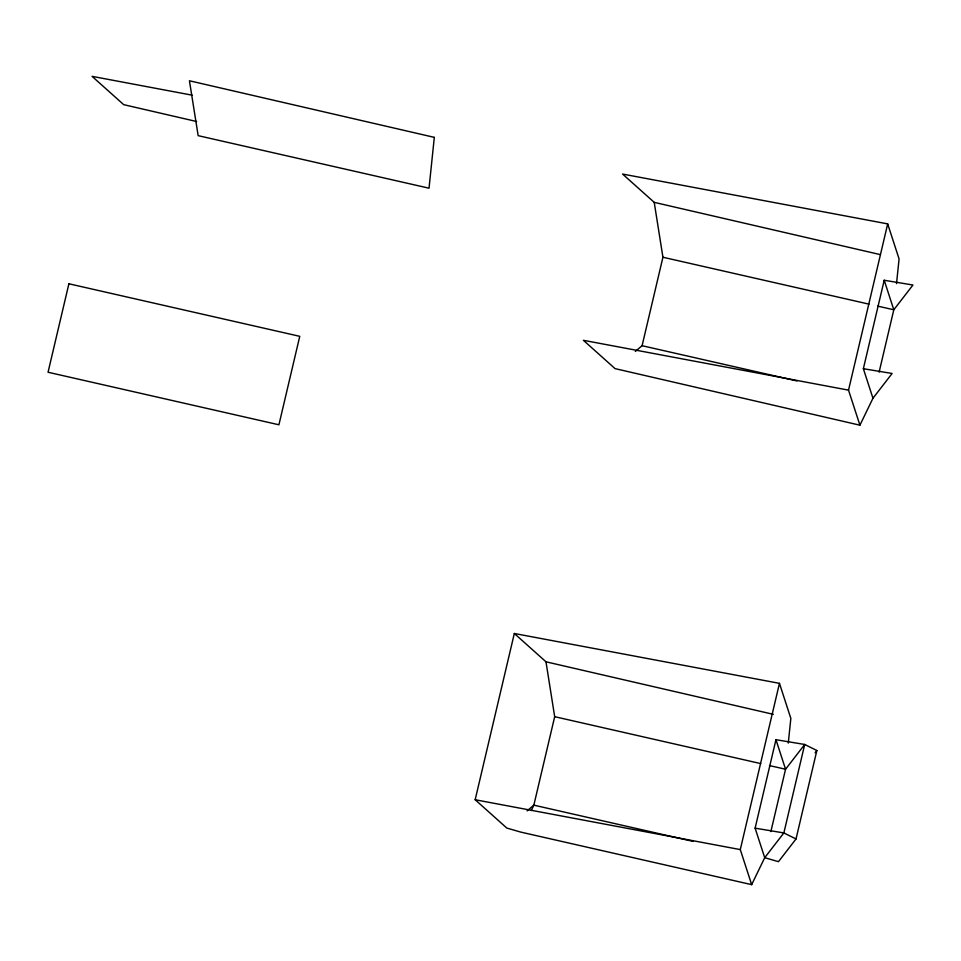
<?xml version="1.0" encoding="UTF-8"?>
<svg xmlns="http://www.w3.org/2000/svg" width="961" height="961" viewBox="0 0 961 961"><rect width="100%" height="100%" fill="white"/><g stroke="black" fill="none" stroke-linecap="round" stroke-linejoin="round"><path stroke-width="1.44" d="M788.272 743.093L790.843 718.396L779.455 683.343L514.327 633.491L475.166 799.744L506.807 828.058L520.802 832.106L751.67 884.649L764.716 857.692L783.864 832.935L804.705 744.475L775.959 739.694L755.118 828.166L764.716 857.692L778.458 861.669L796.02 838.977L816.862 750.505L804.705 744.475L785.557 769.232L770.866 831.589M896.517 283.639L899.076 258.941L887.688 223.889L622.572 174.049L654.213 202.351L880.132 254.569M514.327 633.491L545.98 661.805L554.689 716.69L533.848 805.15L531.241 810.543M635.329 351.438L642.092 345.708L662.934 257.248L654.213 202.351M751.67 884.649L740.282 849.596L779.455 683.343M848.527 390.142L583.399 340.302L615.052 368.616L859.915 425.194L848.527 390.142L887.688 223.889M859.915 425.194L872.96 398.25L863.362 368.712L884.204 280.252L912.95 285.021L893.802 309.778L879.111 372.147M872.96 398.25L892.108 373.481L863.362 368.712M815.108 752.775L816.862 750.505M527.084 810.88L533.848 805.15L693.121 841.404M755.118 828.166L783.864 832.935L796.02 838.977M192.224 95.187L92.064 76.351L123.717 104.665L196.585 121.506M475.166 799.744L740.282 849.596M662.934 257.248L868.96 304.132M877.729 306.127L893.802 309.778L884.204 280.252M642.092 345.708L796.969 380.952M554.689 716.69L760.716 763.587M769.485 765.581L785.557 769.232L775.959 739.694M545.98 661.805L773.353 714.347M434.312 137.363L429.026 188.2L198.158 135.657L189.437 80.772L434.312 137.363M68.892 283.783L48.05 372.243L278.918 424.786L299.76 336.326L68.892 283.783"/></g></svg>
